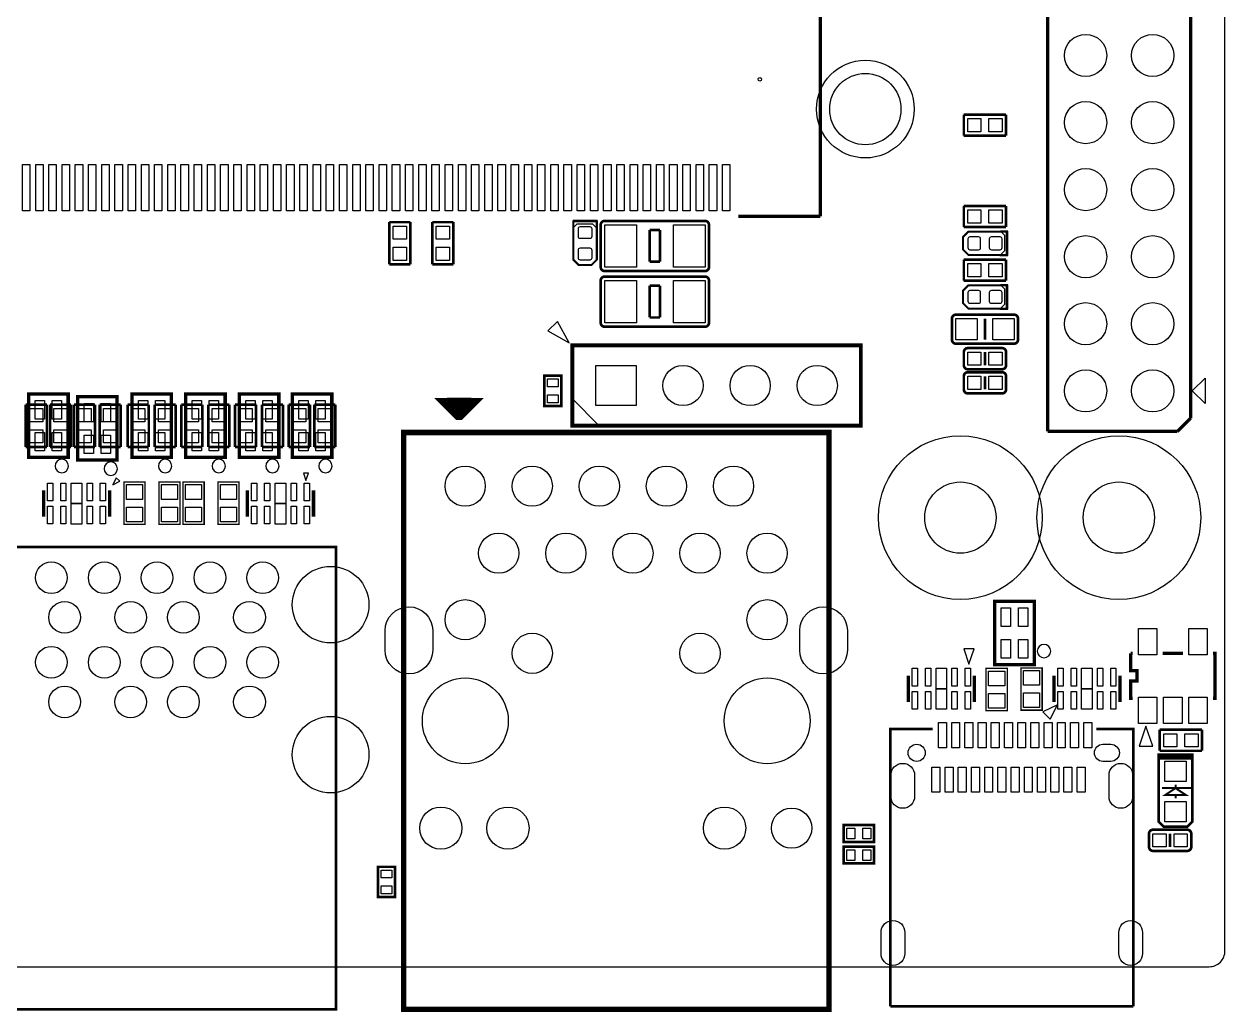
# Model space of a CAD drawing. Extents: x 0 to 100, y -83 to 0.
# Drawn here: x 54.55 to 100.02, y -80.72 to -43.31 of the extents above; entities that cross this region are included whole.
import ezdxf

# ---------------------------------------------------------------- set-up
doc = ezdxf.new("R2010")
doc.units = 0
doc.header["$MEASUREMENT"] = 0
doc.layers.get('0').update_dxf_attribs({"linetype": 'CONTINUOUS'})
for name, color, linetype in [('BG_OUTLINE', 5, 'CONTINUOUS'), ('BG_SILKSCREEN_TOP', 253, 'CONTINUOUS'), ('PG_SILK-TOP', 253, 'CONTINUOUS'), ('PG_SILKSCREEN_TOP', 253, 'CONTINUOUS'), ('PIN_TOP', 92, 'CONTINUOUS')]:
    doc.layers.add(name, color=color, linetype=linetype)

msp = doc.modelspace()

# ---------------------------------------------------------------- linework, layer by layer
at = {"linetype": 'Continuous'}
for centre in [(86.40318, -46.5328), (90.000074, -61.999876), (96.000062, -61.999876)]:
    msp.add_circle(centre, 1.35, dxfattribs=at)
at = {"layer": 'BG_OUTLINE'}
msp.add_lwpolyline([(99.418648, -0.005842), (0.61849, -0.005842, 0.414214), (0.018542, -0.60579), (0.018542, -78.405736, 0.414214), (0.61849, -79.005684), (99.418648, -79.005684, 0.414214), (100.018596, -78.405736), (100.018596, -0.60579, 0.414214)], format="xyb", close=True, dxfattribs=at)
at = {"layer": 'BG_SILKSCREEN_TOP', "const_width": 0.381}
for points in [[(70.987158, -58.06821), (70.568058, -57.64911)], [(70.568058, -57.64911), (71.482458, -57.64911)], [(71.025258, -57.78881), (71.063358, -57.82691)], [(71.482458, -57.64911), (71.063358, -58.06821)], [(71.063358, -57.82691), (71.063358, -58.06821)], [(71.063358, -58.06821), (70.987158, -58.06821)]]:
    msp.add_lwpolyline(points, dxfattribs=at)
at = {"layer": 'PG_SILK-TOP'}
for points, const_width in [([(93.3069, -58.735722), (93.3069, -7.405878)], 0.130048), ([(98.7171, -7.405878), (98.7171, -58.23585)], 0.130048), ([(84.699856, -50.592736), (84.699856, -41.839642)], 0.130048), ([(90.1319, -47.54245), (90.1319, -46.74235)], 0.100076), ([(90.1319, -46.74235), (91.7321, -46.74235)], 0.100076), ([(91.7321, -46.74235), (91.7321, -47.54245)], 0.100076), ([(91.7321, -47.54245), (90.1319, -47.54245)], 0.100076), ([(90.1319, -50.99685), (90.1319, -50.19675)], 0.100076), ([(90.1319, -50.19675), (91.7321, -50.19675)], 0.100076), ([(91.7321, -50.19675), (91.7321, -50.99685)], 0.100076), ([(68.38315, -50.8127), (69.18325, -50.8127)], 0.100076), ([(68.38315, -52.4129), (68.38315, -50.8127)], 0.100076), ([(68.38315, -50.8127), (69.18325, -50.8127)], 0.100076), ([(68.38315, -52.4129), (68.38315, -50.8127)], 0.100076), ([(69.18325, -50.8127), (69.18325, -52.4129)], 0.100076), ([(69.18325, -50.8127), (69.18325, -52.4129)], 0.100076), ([(70.00875, -50.8127), (70.80885, -50.8127)], 0.100076), ([(70.00875, -52.4129), (70.00875, -50.8127)], 0.100076), ([(70.00875, -50.8127), (70.80885, -50.8127)], 0.100076), ([(70.00875, -52.4129), (70.00875, -50.8127)], 0.100076), ([(70.80885, -50.8127), (70.80885, -52.4129)], 0.100076), ([(70.80885, -50.8127), (70.80885, -52.4129)], 0.100076), ([(76.2381, -50.7873), (76.2381, -52.2351), (76.0349, -52.4383), (75.5523, -52.4383), (75.3491, -52.2351), (75.3491, -50.7873), (76.2381, -50.7873)], 0.0762), ([(80.485234, -50.9143), (80.485234, -52.5145)], 0.100076), ([(81.594706, -50.592736), (84.699856, -50.592736)], 0.130048), ([(78.235302, -51.114452), (78.635098, -51.114452)], 0.100076), ([(78.235302, -52.314348), (78.235302, -51.114452)], 0.100076), ([(78.635098, -51.114452), (78.635098, -52.314348)], 0.100076), ([(91.7575, -52.0573), (90.3097, -52.0573), (90.1065, -51.8541), (90.1065, -51.3715), (90.3097, -51.1683), (91.7575, -51.1683), (91.7575, -52.0573)], 0.0762), ([(91.7321, -50.99685), (90.1319, -50.99685)], 0.100076), ([(78.635098, -52.314348), (78.235302, -52.314348)], 0.100076), ([(90.1319, -53.02885), (90.1319, -52.22875)], 0.100076), ([(90.1319, -52.22875), (91.7321, -52.22875)], 0.100076), ([(91.7321, -52.22875), (91.7321, -53.02885)], 0.100076), ([(69.18325, -52.4129), (68.38315, -52.4129)], 0.100076), ([(69.18325, -52.4129), (68.38315, -52.4129)], 0.100076), ([(70.80885, -52.4129), (70.00875, -52.4129)], 0.100076), ([(70.80885, -52.4129), (70.00875, -52.4129)], 0.100076), ([(78.235302, -53.222652), (78.635098, -53.222652)], 0.100076), ([(78.235302, -54.422548), (78.235302, -53.222652)], 0.100076), ([(78.635098, -53.222652), (78.635098, -54.422548)], 0.100076), ([(80.485234, -53.0225), (80.485234, -54.6227)], 0.100076), ([(91.7575, -54.0893), (90.3097, -54.0893), (90.1065, -53.8861), (90.1065, -53.4035), (90.3097, -53.2003), (91.7575, -53.2003), (91.7575, -54.0893)], 0.0762), ([(91.7321, -53.02885), (90.1319, -53.02885)], 0.100076), ([(78.635098, -54.422548), (78.235302, -54.422548)], 0.100076), ([(89.682066, -54.46395), (89.682066, -55.26405)], 0.100076), ([(90.932, -55.26405), (90.932, -54.46395)], 0.100076), ([(75.311, -55.4736), (86.233, -55.4736), (86.233, -58.5216), (75.311, -58.5216), (75.311, -55.4736)], 0.150114), ([(90.932, -56.231536), (90.932, -55.731664)], 0.100076), ([(91.7321, -55.731664), (91.7321, -56.231536)], 0.100076), ([(74.25436, -56.624728), (74.25436, -57.771792), (74.891392, -57.771792), (74.891392, -56.624728), (74.25436, -56.624728)], 0.100076), ([(90.932, -57.145936), (90.932, -56.646064)], 0.100076), ([(91.7321, -56.646064), (91.7321, -57.145936)], 0.100076), ([(56.223662, -59.721496), (54.723538, -59.721496), (54.723538, -57.321704), (56.223662, -57.321704), (56.223662, -59.721496)], 0.127), ([(60.135262, -59.721496), (58.635138, -59.721496), (58.635138, -57.321704), (60.135262, -57.321704), (60.135262, -59.721496)], 0.127), ([(62.167262, -59.721496), (60.667138, -59.721496), (60.667138, -57.321704), (62.167262, -57.321704), (62.167262, -59.721496)], 0.127), ([(64.199262, -59.721496), (62.699138, -59.721496), (62.699138, -57.321704), (64.199262, -57.321704), (64.199262, -59.721496)], 0.127), ([(66.205862, -59.721496), (64.705738, -59.721496), (64.705738, -57.321704), (66.205862, -57.321704), (66.205862, -59.721496)], 0.127), ([(54.61635, -57.7215), (55.41645, -57.7215)], 0.100076), ([(54.61635, -59.3217), (54.61635, -57.7215)], 0.100076), ([(55.41645, -57.7215), (55.41645, -59.3217)], 0.100076), ([(55.53075, -57.7215), (56.33085, -57.7215)], 0.100076), ([(55.53075, -59.3217), (55.53075, -57.7215)], 0.100076), ([(56.33085, -57.7215), (56.33085, -59.3217)], 0.100076), ([(56.44515, -57.7215), (57.24525, -57.7215)], 0.100076), ([(56.44515, -59.3217), (56.44515, -57.7215)], 0.100076), ([(58.077862, -59.823096), (56.577738, -59.823096), (56.577738, -57.423304), (58.077862, -57.423304), (58.077862, -59.823096)], 0.127), ([(57.24525, -57.7215), (57.24525, -59.3217)], 0.100076), ([(57.41035, -57.7215), (58.21045, -57.7215)], 0.100076), ([(57.41035, -59.3217), (57.41035, -57.7215)], 0.100076), ([(58.21045, -57.7215), (58.21045, -59.3217)], 0.100076), ([(58.47715, -57.7215), (59.27725, -57.7215)], 0.100076), ([(58.47715, -59.3217), (58.47715, -57.7215)], 0.100076), ([(59.27725, -57.7215), (59.27725, -59.3217)], 0.100076), ([(59.49315, -57.7215), (60.29325, -57.7215)], 0.100076), ([(59.49315, -59.3217), (59.49315, -57.7215)], 0.100076), ([(60.29325, -57.7215), (60.29325, -59.3217)], 0.100076), ([(60.50915, -57.7215), (61.30925, -57.7215)], 0.100076), ([(60.50915, -59.3217), (60.50915, -57.7215)], 0.100076), ([(61.30925, -57.7215), (61.30925, -59.3217)], 0.100076), ([(61.52515, -57.7215), (62.32525, -57.7215)], 0.100076), ([(61.52515, -59.3217), (61.52515, -57.7215)], 0.100076), ([(62.32525, -57.7215), (62.32525, -59.3217)], 0.100076), ([(62.54115, -57.7215), (63.34125, -57.7215)], 0.100076), ([(62.54115, -59.3217), (62.54115, -57.7215)], 0.100076), ([(63.34125, -57.7215), (63.34125, -59.3217)], 0.100076), ([(63.55715, -57.7215), (64.35725, -57.7215)], 0.100076), ([(63.55715, -59.3217), (63.55715, -57.7215)], 0.100076), ([(64.35725, -57.7215), (64.35725, -59.3217)], 0.100076), ([(64.57315, -57.7215), (65.37325, -57.7215)], 0.100076), ([(64.57315, -59.3217), (64.57315, -57.7215)], 0.100076), ([(65.37325, -57.7215), (65.37325, -59.3217)], 0.100076), ([(65.53835, -57.7215), (66.33845, -57.7215)], 0.100076), ([(65.53835, -59.3217), (65.53835, -57.7215)], 0.100076), ([(66.33845, -57.7215), (66.33845, -59.3217)], 0.100076), ([(98.7171, -58.23585), (98.216974, -58.735722)], 0.130048), ([(85.023198, -80.617568), (68.923154, -80.617568), (68.923154, -58.777632), (85.023198, -58.777632), (85.023198, -80.617568)], 0.2032), ([(98.216974, -58.735722), (93.3069, -58.735722)], 0.130048), ([(55.41645, -59.3217), (54.61635, -59.3217)], 0.100076), ([(56.33085, -59.3217), (55.53075, -59.3217)], 0.100076), ([(57.24525, -59.3217), (56.44515, -59.3217)], 0.100076), ([(58.21045, -59.3217), (57.41035, -59.3217)], 0.100076), ([(59.27725, -59.3217), (58.47715, -59.3217)], 0.100076), ([(60.29325, -59.3217), (59.49315, -59.3217)], 0.100076), ([(61.30925, -59.3217), (60.50915, -59.3217)], 0.100076), ([(62.32525, -59.3217), (61.52515, -59.3217)], 0.100076), ([(63.34125, -59.3217), (62.54115, -59.3217)], 0.100076), ([(64.35725, -59.3217), (63.55715, -59.3217)], 0.100076), ([(65.37325, -59.3217), (64.57315, -59.3217)], 0.100076), ([(66.33845, -59.3217), (65.53835, -59.3217)], 0.100076), ([(55.290466, -61.968126), (55.290466, -60.968128)], 0.127), ([(57.790334, -61.968126), (57.790334, -60.968128)], 0.127), ([(59.137296, -62.255654), (58.337196, -62.255654), (58.337196, -60.655454), (59.137296, -60.655454), (59.137296, -62.255654)], 0.0508), ([(60.458096, -62.255654), (59.657996, -62.255654), (59.657996, -60.655454), (60.458096, -60.655454), (60.458096, -62.255654)], 0.0508), ([(61.372496, -62.255654), (60.572396, -62.255654), (60.572396, -60.655454), (61.372496, -60.655454), (61.372496, -62.255654)], 0.0508), ([(62.693296, -62.255654), (61.893196, -62.255654), (61.893196, -60.655454), (62.693296, -60.655454), (62.693296, -62.255654)], 0.0508), ([(63.012066, -61.968126), (63.012066, -60.968128)], 0.127), ([(65.511934, -61.968126), (65.511934, -60.968128)], 0.127), ([(66.358516, -63.116206), (52.818284, -63.116206), (52.818284, -80.616298), (66.358516, -80.616298), (66.358516, -63.116206)], 0.100076), ([(92.799662, -67.56654), (91.299538, -67.56654), (91.299538, -65.166748), (92.799662, -65.166748), (92.799662, -67.56654)], 0.127), ([(96.52, -68.842128), (96.444054, -68.842128), (96.444054, -68.192142), (96.692974, -68.192142), (96.692974, -67.792346), (96.444054, -67.792346), (96.444054, -67.14236)], 0.127), ([(96.444054, -67.14236), (96.52, -67.14236)], 0.127), ([(97.663, -67.14236), (98.425, -67.14236)], 0.127), ([(99.568, -67.14236), (99.643946, -67.14236), (99.643946, -68.842128), (99.568, -68.842128)], 0.127), ([(90.976704, -67.71259), (91.776804, -67.71259), (91.776804, -69.31279), (90.976704, -69.31279), (90.976704, -67.71259)], 0.0508), ([(92.297504, -67.690746), (93.097604, -67.690746), (93.097604, -69.290946), (92.297504, -69.290946), (92.297504, -67.690746)], 0.0508), ([(88.031066, -68.978526), (88.031066, -67.978528)], 0.127), ([(90.530934, -68.978526), (90.530934, -67.978528)], 0.127), ([(93.542866, -67.978274), (93.542866, -68.978272)], 0.127), ([(96.042734, -67.978274), (96.042734, -68.978272)], 0.127), ([(87.34806, -80.505808), (87.34806, -70.005956), (88.948006, -70.005956)], 0.100076), ([(95.147892, -70.005956), (96.54794, -70.005956), (96.54794, -80.505808)], 0.100076), ([(97.5487, -70.830694), (97.5487, -70.030594)], 0.100076), ([(97.5487, -70.030594), (99.1489, -70.030594)], 0.100076), ([(99.1489, -70.030594), (99.1489, -70.830694)], 0.100076), ([(97.5106, -73.45045), (97.5106, -70.97395), (98.7806, -70.97395), (98.7806, -73.51395), (98.5901, -73.70445), (97.7011, -73.70445), (97.5106, -73.51395), (97.5106, -73.38695)], 0.1016), ([(99.1489, -70.830694), (97.5487, -70.830694)], 0.100076), ([(97.5614, -71.05015), (98.7298, -71.07555), (98.7171, -71.10095), (97.536, -71.10095), (98.7552, -71.10095)], 0.127), ([(98.7806, -72.24395), (97.7646, -72.24395)], 0.0762), ([(86.732872, -73.64476), (85.585808, -73.64476), (85.585808, -74.281792), (86.732872, -74.281792), (86.732872, -73.64476)], 0.100076), ([(97.1423, -74.468736), (97.1423, -73.968864)], 0.100076), ([(97.9424, -73.968864), (97.9424, -74.468736)], 0.100076), ([(86.732872, -74.45756), (85.585808, -74.45756), (85.585808, -75.094592), (86.732872, -75.094592), (86.732872, -74.45756)], 0.100076), ([(68.59524, -76.369672), (68.59524, -75.222608), (67.958208, -75.222608), (67.958208, -76.369672), (68.59524, -76.369672)], 0.100076), ([(87.34806, -80.505808), (96.54794, -80.505808)], 0.100076)]:
    msp.add_lwpolyline(points, dxfattribs=dict(at, const_width=const_width))
for points in [[(76.2508, -51.054), (76.2508, -50.7492), (75.3364, -50.7492), (75.3364, -51.0286), (75.4888, -50.8762), (76.073, -50.8762)], [(91.4908, -52.07), (91.7956, -52.07), (91.7956, -51.1556), (91.5162, -51.1556), (91.6686, -51.308), (91.6686, -51.8922)], [(91.4908, -54.102), (91.7956, -54.102), (91.7956, -53.1876), (91.5162, -53.1876), (91.6686, -53.34), (91.6686, -53.9242)], [(75.311, -57.5056), (75.311, -58.5216), (76.327, -58.5216)]]:
    msp.add_lwpolyline(points, close=True, dxfattribs=at)
at = {"layer": 'PG_SILK-TOP', "const_width": 0.100076}
for points in [[(76.385166, -52.5145), (76.385166, -50.9143, -0.414173), (76.53528, -50.76444)], [(76.53528, -50.76444), (80.33512, -50.76444, -0.414283), (80.485234, -50.9143)], [(80.33512, -52.66436), (76.53528, -52.66436, -0.414059), (76.385166, -52.5145)], [(80.485234, -52.5145, -0.414168), (80.33512, -52.66436)], [(76.385166, -54.6227), (76.385166, -53.0225, -0.414171), (76.53528, -52.87264)], [(76.53528, -52.87264), (80.33512, -52.87264, -0.414171), (80.485234, -53.0225)], [(92.032074, -54.31409), (89.831926, -54.31409, 0.413737), (89.682066, -54.46395)], [(92.181934, -55.26405), (92.181934, -54.46395, 0.413753), (92.032074, -54.31409)], [(80.33512, -54.77256), (76.53528, -54.77256, -0.414171), (76.385166, -54.6227)], [(80.485234, -54.6227, -0.414171), (80.33512, -54.77256)], [(89.682066, -55.26405, 0.413987), (89.831926, -55.41391)], [(89.831926, -55.41391), (92.032074, -55.41391, 0.414003), (92.181934, -55.26405)], [(90.1319, -56.231536), (90.1319, -55.731664, -0.414463), (90.282014, -55.58155)], [(90.282014, -55.58155), (91.581986, -55.58155, -0.414463), (91.7321, -55.731664)], [(91.581986, -56.38165), (90.282014, -56.38165, -0.414463), (90.1319, -56.231536)], [(91.7321, -56.231536, -0.414463), (91.581986, -56.38165)], [(90.1319, -57.145936), (90.1319, -56.646064, -0.414463), (90.282014, -56.49595)], [(90.282014, -56.49595), (91.581986, -56.49595, -0.414463), (91.7321, -56.646064)], [(91.581986, -57.29605), (90.282014, -57.29605, -0.414463), (90.1319, -57.145936)], [(91.7321, -57.145936, -0.414463), (91.581986, -57.29605)], [(97.1423, -73.968864, -0.414388), (97.292414, -73.81875)], [(97.292414, -73.81875), (98.592386, -73.81875, -0.414471), (98.7425, -73.968864)], [(98.7425, -73.968864), (98.7425, -74.468736, -0.414539), (98.592386, -74.61885)], [(98.592386, -74.61885), (97.292414, -74.61885, -0.414456), (97.1423, -74.468736)]]:
    msp.add_lwpolyline(points, format="xyb", dxfattribs=at)
at = {"layer": 'PG_SILKSCREEN_TOP'}
for points in [[(75.193398, -55.381398), (74.74458, -54.57317), (74.38517, -54.93258)], [(99.2632, -57.681876), (98.782124, -57.2008), (99.2632, -56.719724)], [(65.2272, -60.5917), (65.320418, -60.3123), (65.133982, -60.3123)], [(57.914794, -60.754006), (58.178192, -60.622434), (58.046366, -60.490608)], [(90.3224, -67.5513), (90.517218, -66.9671), (90.127582, -66.9671)], [(93.678502, -69.084698), (93.127576, -69.360034), (93.403166, -69.635624)], [(97.028, -69.897244), (96.774, -70.659244), (97.282, -70.659244)]]:
    msp.add_lwpolyline(points, close=True, dxfattribs=at)
for points, const_width in [([(70.541896, -57.658), (71.507096, -57.658), (71.049896, -58.1152), (70.999096, -58.1152), (70.541896, -57.658), (70.846696, -57.658), (70.999096, -57.8104)], 0.381), ([(97.6376, -72.24395), (98.6536, -72.24395)], 0.0762), ([(97.7646, -72.49795), (98.5266, -72.49795), (98.1456, -72.24395), (97.7646, -72.49795), (98.1456, -72.49795), (98.1456, -72.62495)], 0.0762), ([(98.1456, -72.11695), (98.1456, -72.24395)], 0.0762), ([(98.1456, -72.62495), (98.1456, -72.49795)], 0.0762)]:
    msp.add_lwpolyline(points, dxfattribs=dict(at, const_width=const_width))
for points in [[(56.2356, -60.0456, 1), (55.7276, -60.0456, 1)], [(58.0898, -60.1472, 1), (57.5818, -60.1472, 1)], [(60.1472, -60.0456, 1), (59.6392, -60.0456, 1)], [(62.1792, -60.0456, 1), (61.6712, -60.0456, 1)], [(64.2112, -60.0456, 1), (63.7032, -60.0456, 1)], [(66.2178, -60.0456, 1), (65.7098, -60.0456, 1)], [(93.4212, -67.056, 1), (92.913172, -67.056068, 1)]]:
    msp.add_lwpolyline(points, format="xyb", close=True, dxfattribs=at)
at = {"layer": 'PIN_TOP'}
for points in [[(90.282014, -47.392336), (90.282014, -46.892464), (90.781886, -46.892464), (90.781886, -47.392336)], [(91.082114, -47.392336), (91.082114, -46.892464), (91.581986, -46.892464), (91.581986, -47.392336)], [(54.774846, -48.627538), (54.774846, -50.377598), (54.494938, -50.377598), (54.494938, -48.627538)], [(55.274718, -48.627538), (55.274718, -50.377598), (54.99481, -50.377598), (54.99481, -48.627538)], [(55.774844, -48.627538), (55.774844, -50.377598), (55.494936, -50.377598), (55.494936, -48.627538)], [(56.274716, -48.627538), (56.274716, -50.377598), (55.994808, -50.377598), (55.994808, -48.627538)], [(56.774842, -48.627538), (56.774842, -50.377598), (56.494934, -50.377598), (56.494934, -48.627538)], [(57.274714, -48.627538), (57.274714, -50.377598), (56.994806, -50.377598), (56.994806, -48.627538)], [(57.77484, -48.627538), (57.77484, -50.377598), (57.494932, -50.377598), (57.494932, -48.627538)], [(58.274712, -48.627538), (58.274712, -50.377598), (57.994804, -50.377598), (57.994804, -48.627538)], [(58.774838, -48.627538), (58.774838, -50.377598), (58.49493, -50.377598), (58.49493, -48.627538)], [(59.27471, -48.627538), (59.27471, -50.377598), (58.994802, -50.377598), (58.994802, -48.627538)], [(59.774836, -48.627538), (59.774836, -50.377598), (59.494928, -50.377598), (59.494928, -48.627538)], [(60.274708, -48.627538), (60.274708, -50.377598), (59.9948, -50.377598), (59.9948, -48.627538)], [(60.774834, -48.627538), (60.774834, -50.377598), (60.494926, -50.377598), (60.494926, -48.627538)], [(61.274706, -48.627538), (61.274706, -50.377598), (60.994798, -50.377598), (60.994798, -48.627538)], [(61.774832, -48.627538), (61.774832, -50.377598), (61.494924, -50.377598), (61.494924, -48.627538)], [(62.274704, -48.627538), (62.274704, -50.377598), (61.994796, -50.377598), (61.994796, -48.627538)], [(62.77483, -48.627538), (62.77483, -50.377598), (62.494922, -50.377598), (62.494922, -48.627538)], [(63.274702, -48.627538), (63.274702, -50.377598), (62.994794, -50.377598), (62.994794, -48.627538)], [(63.774828, -48.627538), (63.774828, -50.377598), (63.49492, -50.377598), (63.49492, -48.627538)], [(64.2747, -48.627538), (64.2747, -50.377598), (63.994792, -50.377598), (63.994792, -48.627538)], [(64.774826, -48.627538), (64.774826, -50.377598), (64.494918, -50.377598), (64.494918, -48.627538)], [(65.274698, -48.627538), (65.274698, -50.377598), (64.99479, -50.377598), (64.99479, -48.627538)], [(65.774824, -48.627538), (65.774824, -50.377598), (65.494916, -50.377598), (65.494916, -48.627538)], [(66.274696, -48.627538), (66.274696, -50.377598), (65.994788, -50.377598), (65.994788, -48.627538)], [(66.774822, -48.627538), (66.774822, -50.377598), (66.494914, -50.377598), (66.494914, -48.627538)], [(67.274694, -48.627538), (67.274694, -50.377598), (66.994786, -50.377598), (66.994786, -48.627538)], [(67.77482, -48.627538), (67.77482, -50.377598), (67.494912, -50.377598), (67.494912, -48.627538)], [(68.274692, -48.627538), (68.274692, -50.377598), (67.994784, -50.377598), (67.994784, -48.627538)], [(68.774818, -48.627538), (68.774818, -50.377598), (68.49491, -50.377598), (68.49491, -48.627538)], [(69.27469, -48.627538), (69.27469, -50.377598), (68.994782, -50.377598), (68.994782, -48.627538)], [(69.774816, -48.627538), (69.774816, -50.377598), (69.494908, -50.377598), (69.494908, -48.627538)], [(70.274688, -48.627538), (70.274688, -50.377598), (69.99478, -50.377598), (69.99478, -48.627538)], [(70.774814, -48.627538), (70.774814, -50.377598), (70.494906, -50.377598), (70.494906, -48.627538)], [(71.274686, -48.627538), (71.274686, -50.377598), (70.994778, -50.377598), (70.994778, -48.627538)], [(71.774812, -48.627538), (71.774812, -50.377598), (71.494904, -50.377598), (71.494904, -48.627538)], [(72.274684, -48.627538), (72.274684, -50.377598), (71.994776, -50.377598), (71.994776, -48.627538)], [(72.77481, -48.627538), (72.77481, -50.377598), (72.494902, -50.377598), (72.494902, -48.627538)], [(73.274682, -48.627538), (73.274682, -50.377598), (72.994774, -50.377598), (72.994774, -48.627538)], [(73.774808, -48.627538), (73.774808, -50.377598), (73.4949, -50.377598), (73.4949, -48.627538)], [(74.27468, -48.627538), (74.27468, -50.377598), (73.994772, -50.377598), (73.994772, -48.627538)], [(74.774806, -48.627538), (74.774806, -50.377598), (74.494898, -50.377598), (74.494898, -48.627538)], [(75.274678, -48.627538), (75.274678, -50.377598), (74.99477, -50.377598), (74.99477, -48.627538)], [(75.774804, -48.627538), (75.774804, -50.377598), (75.494896, -50.377598), (75.494896, -48.627538)], [(76.274676, -48.627538), (76.274676, -50.377598), (75.994768, -50.377598), (75.994768, -48.627538)], [(76.774802, -48.627538), (76.774802, -50.377598), (76.494894, -50.377598), (76.494894, -48.627538)], [(77.274674, -48.627538), (77.274674, -50.377598), (76.994766, -50.377598), (76.994766, -48.627538)], [(77.7748, -48.627538), (77.7748, -50.377598), (77.494892, -50.377598), (77.494892, -48.627538)], [(78.274672, -48.627538), (78.274672, -50.377598), (77.994764, -50.377598), (77.994764, -48.627538)], [(78.774798, -48.627538), (78.774798, -50.377598), (78.49489, -50.377598), (78.49489, -48.627538)], [(79.27467, -48.627538), (79.27467, -50.377598), (78.994762, -50.377598), (78.994762, -48.627538)], [(79.774796, -48.627538), (79.774796, -50.377598), (79.494888, -50.377598), (79.494888, -48.627538)], [(80.274668, -48.627538), (80.274668, -50.377598), (79.99476, -50.377598), (79.99476, -48.627538)], [(80.774794, -48.627538), (80.774794, -50.377598), (80.494886, -50.377598), (80.494886, -48.627538)], [(81.274666, -48.627538), (81.274666, -50.377598), (80.994758, -50.377598), (80.994758, -48.627538)], [(90.282014, -50.846736), (90.282014, -50.346864), (90.781886, -50.346864), (90.781886, -50.846736)], [(91.082114, -50.846736), (91.082114, -50.346864), (91.581986, -50.346864), (91.581986, -50.846736)], [(77.735176, -50.914427), (77.735176, -52.514373), (76.53528, -52.514373), (76.53528, -50.914427)], [(80.33512, -50.914427), (80.33512, -52.514373), (79.135224, -52.514373), (79.135224, -50.914427)], [(69.033136, -51.462686), (68.533264, -51.462686), (68.533264, -50.962814), (69.033136, -50.962814)], [(70.658736, -51.462686), (70.158864, -51.462686), (70.158864, -50.962814), (70.658736, -50.962814)], [(69.033136, -52.262786), (68.533264, -52.262786), (68.533264, -51.762914), (69.033136, -51.762914)], [(70.658736, -52.262786), (70.158864, -52.262786), (70.158864, -51.762914), (70.658736, -51.762914)], [(90.282014, -52.878736), (90.282014, -52.378864), (90.781886, -52.378864), (90.781886, -52.878736)], [(91.082114, -52.878736), (91.082114, -52.378864), (91.581986, -52.378864), (91.581986, -52.878736)], [(77.735176, -53.022627), (77.735176, -54.622573), (76.53528, -54.622573), (76.53528, -53.022627)], [(80.33512, -53.022627), (80.33512, -54.622573), (79.135224, -54.622573), (79.135224, -53.022627)], [(90.632026, -54.46395), (90.632026, -55.26405), (89.831926, -55.26405), (89.831926, -54.46395)], [(92.032074, -54.46395), (92.032074, -55.26405), (91.231974, -55.26405), (91.231974, -54.46395)], [(90.781886, -55.731664), (90.781886, -56.231536), (90.282014, -56.231536), (90.282014, -55.731664)], [(91.581986, -55.731664), (91.581986, -56.231536), (91.082114, -56.231536), (91.082114, -55.731664)], [(76.2, -57.7596), (76.2, -56.2356), (77.724, -56.2356), (77.724, -57.7596)], [(74.374375, -56.750839), (74.774425, -56.750839), (74.774425, -57.050813), (74.374375, -57.050813)], [(90.781886, -56.646064), (90.781886, -57.145936), (90.282014, -57.145936), (90.282014, -56.646064)], [(91.581986, -56.646064), (91.581986, -57.145936), (91.082114, -57.145936), (91.082114, -56.646064)], [(55.323486, -57.57164), (55.323486, -58.271664), (54.973474, -58.271664), (54.973474, -57.57164)], [(55.973726, -57.57164), (55.973726, -58.271664), (55.623714, -58.271664), (55.623714, -57.57164)], [(57.177686, -57.67324), (57.177686, -58.373264), (56.827674, -58.373264), (56.827674, -57.67324)], [(57.827926, -57.67324), (57.827926, -58.373264), (57.477914, -58.373264), (57.477914, -57.67324)], [(59.235086, -57.57164), (59.235086, -58.271664), (58.885074, -58.271664), (58.885074, -57.57164)], [(59.885326, -57.57164), (59.885326, -58.271664), (59.535314, -58.271664), (59.535314, -57.57164)], [(61.267086, -57.57164), (61.267086, -58.271664), (60.917074, -58.271664), (60.917074, -57.57164)], [(61.917326, -57.57164), (61.917326, -58.271664), (61.567314, -58.271664), (61.567314, -57.57164)], [(63.299086, -57.57164), (63.299086, -58.271664), (62.949074, -58.271664), (62.949074, -57.57164)], [(63.949326, -57.57164), (63.949326, -58.271664), (63.599314, -58.271664), (63.599314, -57.57164)], [(65.305686, -57.57164), (65.305686, -58.271664), (64.955674, -58.271664), (64.955674, -57.57164)], [(65.955926, -57.57164), (65.955926, -58.271664), (65.605914, -58.271664), (65.605914, -57.57164)], [(74.374375, -57.350787), (74.774425, -57.350787), (74.774425, -57.650761), (74.374375, -57.650761)], [(54.766464, -57.871614), (55.266336, -57.871614), (55.266336, -58.371486), (54.766464, -58.371486)], [(55.680864, -57.871614), (56.180736, -57.871614), (56.180736, -58.371486), (55.680864, -58.371486)], [(56.595264, -57.871614), (57.095136, -57.871614), (57.095136, -58.371486), (56.595264, -58.371486)], [(57.560464, -57.871614), (58.060336, -57.871614), (58.060336, -58.371486), (57.560464, -58.371486)], [(58.627264, -57.871614), (59.127136, -57.871614), (59.127136, -58.371486), (58.627264, -58.371486)], [(59.643264, -57.871614), (60.143136, -57.871614), (60.143136, -58.371486), (59.643264, -58.371486)], [(60.659264, -57.871614), (61.159136, -57.871614), (61.159136, -58.371486), (60.659264, -58.371486)], [(61.675264, -57.871614), (62.175136, -57.871614), (62.175136, -58.371486), (61.675264, -58.371486)], [(62.691264, -57.871614), (63.191136, -57.871614), (63.191136, -58.371486), (62.691264, -58.371486)], [(63.707264, -57.871614), (64.207136, -57.871614), (64.207136, -58.371486), (63.707264, -58.371486)], [(64.723264, -57.871614), (65.223136, -57.871614), (65.223136, -58.371486), (64.723264, -58.371486)], [(65.688464, -57.871614), (66.188336, -57.871614), (66.188336, -58.371486), (65.688464, -58.371486)], [(54.766464, -58.671714), (55.266336, -58.671714), (55.266336, -59.171586), (54.766464, -59.171586)], [(55.323486, -58.771536), (55.323486, -59.47156), (54.973474, -59.47156), (54.973474, -58.771536)], [(55.973726, -58.771536), (55.973726, -59.47156), (55.623714, -59.47156), (55.623714, -58.771536)], [(55.680864, -58.671714), (56.180736, -58.671714), (56.180736, -59.171586), (55.680864, -59.171586)], [(56.595264, -58.671714), (57.095136, -58.671714), (57.095136, -59.171586), (56.595264, -59.171586)], [(57.177686, -58.873136), (57.177686, -59.57316), (56.827674, -59.57316), (56.827674, -58.873136)], [(57.827926, -58.873136), (57.827926, -59.57316), (57.477914, -59.57316), (57.477914, -58.873136)], [(57.560464, -58.671714), (58.060336, -58.671714), (58.060336, -59.171586), (57.560464, -59.171586)], [(58.627264, -58.671714), (59.127136, -58.671714), (59.127136, -59.171586), (58.627264, -59.171586)], [(59.235086, -58.771536), (59.235086, -59.47156), (58.885074, -59.47156), (58.885074, -58.771536)], [(59.885326, -58.771536), (59.885326, -59.47156), (59.535314, -59.47156), (59.535314, -58.771536)], [(59.643264, -58.671714), (60.143136, -58.671714), (60.143136, -59.171586), (59.643264, -59.171586)], [(60.659264, -58.671714), (61.159136, -58.671714), (61.159136, -59.171586), (60.659264, -59.171586)], [(61.267086, -58.771536), (61.267086, -59.47156), (60.917074, -59.47156), (60.917074, -58.771536)], [(61.917326, -58.771536), (61.917326, -59.47156), (61.567314, -59.47156), (61.567314, -58.771536)], [(61.675264, -58.671714), (62.175136, -58.671714), (62.175136, -59.171586), (61.675264, -59.171586)], [(62.691264, -58.671714), (63.191136, -58.671714), (63.191136, -59.171586), (62.691264, -59.171586)], [(63.299086, -58.771536), (63.299086, -59.47156), (62.949074, -59.47156), (62.949074, -58.771536)], [(63.949326, -58.771536), (63.949326, -59.47156), (63.599314, -59.47156), (63.599314, -58.771536)], [(63.707264, -58.671714), (64.207136, -58.671714), (64.207136, -59.171586), (63.707264, -59.171586)], [(64.723264, -58.671714), (65.223136, -58.671714), (65.223136, -59.171586), (64.723264, -59.171586)], [(65.305686, -58.771536), (65.305686, -59.47156), (64.955674, -59.47156), (64.955674, -58.771536)], [(65.955926, -58.771536), (65.955926, -59.47156), (65.605914, -59.47156), (65.605914, -58.771536)], [(65.688464, -58.671714), (66.188336, -58.671714), (66.188336, -59.171586), (65.688464, -59.171586)], [(55.640351, -60.695586), (55.640351, -61.365638), (55.440453, -61.365638), (55.440453, -60.695586)], [(56.140477, -60.695586), (56.140477, -61.365638), (55.940579, -61.365638), (55.940579, -60.695586)], [(56.740425, -60.692919), (56.740425, -61.467873), (56.340375, -61.467873), (56.340375, -60.692919)], [(57.140221, -60.695586), (57.140221, -61.365638), (56.940323, -61.365638), (56.940323, -60.695586)], [(57.640347, -60.695586), (57.640347, -61.365638), (57.440449, -61.365638), (57.440449, -60.695586)], [(59.042046, -61.310012), (58.432446, -61.310012), (58.432446, -60.751212), (59.042046, -60.751212)], [(60.362846, -61.310012), (59.753246, -61.310012), (59.753246, -60.751212), (60.362846, -60.751212)], [(61.277246, -61.310012), (60.667646, -61.310012), (60.667646, -60.751212), (61.277246, -60.751212)], [(62.598046, -61.310012), (61.988446, -61.310012), (61.988446, -60.751212), (62.598046, -60.751212)], [(63.361951, -60.695586), (63.361951, -61.365638), (63.162053, -61.365638), (63.162053, -60.695586)], [(63.862077, -60.695586), (63.862077, -61.365638), (63.662179, -61.365638), (63.662179, -60.695586)], [(64.462025, -60.692919), (64.462025, -61.467873), (64.061975, -61.467873), (64.061975, -60.692919)], [(64.861821, -60.695586), (64.861821, -61.365638), (64.661923, -61.365638), (64.661923, -60.695586)], [(65.361947, -60.695586), (65.361947, -61.365638), (65.162049, -61.365638), (65.162049, -60.695586)], [(55.640351, -61.570362), (55.640351, -62.240414), (55.440453, -62.240414), (55.440453, -61.570362)], [(56.140477, -61.570362), (56.140477, -62.240414), (55.940579, -62.240414), (55.940579, -61.570362)], [(56.740425, -61.468127), (56.740425, -62.243081), (56.340375, -62.243081), (56.340375, -61.468127)], [(57.140221, -61.570362), (57.140221, -62.240414), (56.940323, -62.240414), (56.940323, -61.570362)], [(57.640347, -61.570362), (57.640347, -62.240414), (57.440449, -62.240414), (57.440449, -61.570362)], [(59.042046, -62.159896), (58.432446, -62.159896), (58.432446, -61.601096), (59.042046, -61.601096)], [(60.362846, -62.159896), (59.753246, -62.159896), (59.753246, -61.601096), (60.362846, -61.601096)], [(61.277246, -62.159896), (60.667646, -62.159896), (60.667646, -61.601096), (61.277246, -61.601096)], [(62.598046, -62.159896), (61.988446, -62.159896), (61.988446, -61.601096), (62.598046, -61.601096)], [(63.361951, -61.570362), (63.361951, -62.240414), (63.162053, -62.240414), (63.162053, -61.570362)], [(63.862077, -61.570362), (63.862077, -62.240414), (63.662179, -62.240414), (63.662179, -61.570362)], [(64.462025, -61.468127), (64.462025, -62.243081), (64.061975, -62.243081), (64.061975, -61.468127)], [(64.861821, -61.570362), (64.861821, -62.240414), (64.661923, -62.240414), (64.661923, -61.570362)], [(65.361947, -61.570362), (65.361947, -62.240414), (65.162049, -62.240414), (65.162049, -61.570362)], [(91.899486, -65.416684), (91.899486, -66.116708), (91.549474, -66.116708), (91.549474, -65.416684)], [(92.549726, -65.416684), (92.549726, -66.116708), (92.199714, -66.116708), (92.199714, -65.416684)], [(96.744028, -67.192398), (96.744028, -66.1924), (97.444052, -66.1924), (97.444052, -67.192398)], [(98.643948, -67.192398), (98.643948, -66.1924), (99.343972, -66.1924), (99.343972, -67.192398)], [(91.899486, -66.61658), (91.899486, -67.316604), (91.549474, -67.316604), (91.549474, -66.61658)], [(92.549726, -66.61658), (92.549726, -67.316604), (92.199714, -67.316604), (92.199714, -66.61658)], [(88.380951, -67.705986), (88.380951, -68.376038), (88.181053, -68.376038), (88.181053, -67.705986)], [(88.881077, -67.705986), (88.881077, -68.376038), (88.681179, -68.376038), (88.681179, -67.705986)], [(89.481025, -67.703319), (89.481025, -68.478273), (89.080975, -68.478273), (89.080975, -67.703319)], [(89.880821, -67.705986), (89.880821, -68.376038), (89.680923, -68.376038), (89.680923, -67.705986)], [(90.380947, -67.705986), (90.380947, -68.376038), (90.181049, -68.376038), (90.181049, -67.705986)], [(93.692726, -68.376038), (93.692726, -67.705986), (93.892624, -67.705986), (93.892624, -68.376038)], [(94.192852, -68.376038), (94.192852, -67.705986), (94.39275, -67.705986), (94.39275, -68.376038)], [(94.592648, -68.4784), (94.592648, -67.703446), (94.992698, -67.703446), (94.992698, -68.4784)], [(95.192596, -68.376038), (95.192596, -67.705986), (95.392494, -67.705986), (95.392494, -68.376038)], [(95.692722, -68.376038), (95.692722, -67.705986), (95.89262, -67.705986), (95.89262, -68.376038)], [(91.071954, -67.808348), (91.681554, -67.808348), (91.681554, -68.367148), (91.071954, -68.367148)], [(92.392754, -67.786504), (93.002354, -67.786504), (93.002354, -68.345304), (92.392754, -68.345304)], [(88.380951, -68.580762), (88.380951, -69.250814), (88.181053, -69.250814), (88.181053, -68.580762)], [(88.881077, -68.580762), (88.881077, -69.250814), (88.681179, -69.250814), (88.681179, -68.580762)], [(89.481025, -68.478527), (89.481025, -69.253481), (89.080975, -69.253481), (89.080975, -68.478527)], [(89.880821, -68.580762), (89.880821, -69.250814), (89.680923, -69.250814), (89.680923, -68.580762)], [(90.380947, -68.580762), (90.380947, -69.250814), (90.181049, -69.250814), (90.181049, -68.580762)], [(92.392754, -68.636388), (93.002354, -68.636388), (93.002354, -69.195188), (92.392754, -69.195188)], [(93.692726, -69.250814), (93.692726, -68.580762), (93.892624, -68.580762), (93.892624, -69.250814)], [(94.192852, -69.250814), (94.192852, -68.580762), (94.39275, -68.580762), (94.39275, -69.250814)], [(94.592648, -69.253608), (94.592648, -68.478654), (94.992698, -68.478654), (94.992698, -69.253608)], [(95.192596, -69.250814), (95.192596, -68.580762), (95.392494, -68.580762), (95.392494, -69.250814)], [(95.692722, -69.250814), (95.692722, -68.580762), (95.89262, -68.580762), (95.89262, -69.250814)], [(91.071954, -68.658232), (91.681554, -68.658232), (91.681554, -69.217032), (91.071954, -69.217032)], [(96.744028, -69.792342), (96.744028, -68.792344), (97.444052, -68.792344), (97.444052, -69.792342)], [(97.693988, -69.792342), (97.693988, -68.792344), (98.394012, -68.792344), (98.394012, -69.792342)], [(98.643948, -69.792342), (98.643948, -68.792344), (99.343972, -68.792344), (99.343972, -69.792342)], [(89.172796, -70.710806), (89.172796, -69.760846), (89.47277, -69.760846), (89.47277, -70.710806)], [(89.672922, -70.710806), (89.672922, -69.760846), (89.972896, -69.760846), (89.972896, -70.710806)], [(90.172794, -70.710806), (90.172794, -69.760846), (90.472768, -69.760846), (90.472768, -70.710806)], [(90.67292, -70.710806), (90.67292, -69.760846), (90.972894, -69.760846), (90.972894, -70.710806)], [(91.172792, -70.710806), (91.172792, -69.760846), (91.472766, -69.760846), (91.472766, -70.710806)], [(91.672918, -70.710806), (91.672918, -69.760846), (91.972892, -69.760846), (91.972892, -70.710806)], [(92.17279, -70.710806), (92.17279, -69.760846), (92.472764, -69.760846), (92.472764, -70.710806)], [(92.672916, -70.710806), (92.672916, -69.760846), (92.97289, -69.760846), (92.97289, -70.710806)], [(93.172788, -70.710806), (93.172788, -69.760846), (93.472762, -69.760846), (93.472762, -70.710806)], [(93.672914, -70.710806), (93.672914, -69.760846), (93.972888, -69.760846), (93.972888, -70.710806)], [(94.172786, -70.710806), (94.172786, -69.760846), (94.47276, -69.760846), (94.47276, -70.710806)], [(94.672912, -70.710806), (94.672912, -69.760846), (94.972886, -69.760846), (94.972886, -70.710806)], [(97.698814, -70.68058), (97.698814, -70.180708), (98.198686, -70.180708), (98.198686, -70.68058)], [(98.498914, -70.68058), (98.498914, -70.180708), (98.998786, -70.180708), (98.998786, -70.68058)], [(98.552, -71.98995), (97.7392, -71.98995), (97.7392, -71.22795), (98.552, -71.22795)], [(88.92286, -72.400922), (88.92286, -71.450962), (89.222834, -71.450962), (89.222834, -72.400922)], [(89.422986, -72.400922), (89.422986, -71.450962), (89.72296, -71.450962), (89.72296, -72.400922)], [(89.922858, -72.400922), (89.922858, -71.450962), (90.222832, -71.450962), (90.222832, -72.400922)], [(90.422984, -72.400922), (90.422984, -71.450962), (90.722958, -71.450962), (90.722958, -72.400922)], [(90.922856, -72.400922), (90.922856, -71.450962), (91.22283, -71.450962), (91.22283, -72.400922)], [(91.422982, -72.400922), (91.422982, -71.450962), (91.722956, -71.450962), (91.722956, -72.400922)], [(91.922854, -72.400922), (91.922854, -71.450962), (92.222828, -71.450962), (92.222828, -72.400922)], [(92.42298, -72.400922), (92.42298, -71.450962), (92.722954, -71.450962), (92.722954, -72.400922)], [(92.922852, -72.400922), (92.922852, -71.450962), (93.222826, -71.450962), (93.222826, -72.400922)], [(93.422978, -72.400922), (93.422978, -71.450962), (93.722952, -71.450962), (93.722952, -72.400922)], [(93.92285, -72.400922), (93.92285, -71.450962), (94.222824, -71.450962), (94.222824, -72.400922)], [(94.422976, -72.400922), (94.422976, -71.450962), (94.72295, -71.450962), (94.72295, -72.400922)], [(98.552, -73.51395), (97.7392, -73.51395), (97.7392, -72.75195), (98.552, -72.75195)], [(86.006813, -73.764775), (86.006813, -74.164825), (85.706839, -74.164825), (85.706839, -73.764775)], [(86.606761, -73.764775), (86.606761, -74.164825), (86.306787, -74.164825), (86.306787, -73.764775)], [(97.292414, -74.468736), (97.292414, -73.968864), (97.792286, -73.968864), (97.792286, -74.468736)], [(98.092514, -74.468736), (98.092514, -73.968864), (98.592386, -73.968864), (98.592386, -74.468736)], [(86.006813, -74.577575), (86.006813, -74.977625), (85.706839, -74.977625), (85.706839, -74.577575)], [(86.606761, -74.577575), (86.606761, -74.977625), (86.306787, -74.977625), (86.306787, -74.577575)], [(68.475225, -75.643613), (68.075175, -75.643613), (68.075175, -75.343639), (68.475225, -75.343639)], [(68.475225, -76.243561), (68.075175, -76.243561), (68.075175, -75.943587), (68.475225, -75.943587)]]:
    msp.add_lwpolyline(points, close=True, dxfattribs=at)
for points in [[(75.9714, -50.9778, -0.414214), (76.0476, -51.054), (76.0476, -51.3588, -0.414214), (75.9714, -51.435), (75.6158, -51.435, -0.414214), (75.5396, -51.3588), (75.5396, -51.054, -0.414214), (75.6158, -50.9778)], [(90.7542, -51.7906, -0.414214), (90.678, -51.8668), (90.3732, -51.8668, -0.414214), (90.297, -51.7906), (90.297, -51.435, -0.414214), (90.3732, -51.3588), (90.678, -51.3588, -0.414214), (90.7542, -51.435)], [(91.567, -51.7906, -0.414214), (91.4908, -51.8668), (91.186, -51.8668, -0.414214), (91.1098, -51.7906), (91.1098, -51.435, -0.414214), (91.186, -51.3588), (91.4908, -51.3588, -0.414214), (91.567, -51.435)], [(75.9714, -51.7906, -0.414214), (76.0476, -51.8668), (76.0476, -52.1716, -0.414214), (75.9714, -52.2478), (75.6158, -52.2478, -0.414214), (75.5396, -52.1716), (75.5396, -51.8668, -0.414214), (75.6158, -51.7906)], [(90.7542, -53.8226, -0.414214), (90.678, -53.8988), (90.3732, -53.8988, -0.414214), (90.297, -53.8226), (90.297, -53.467, -0.414214), (90.3732, -53.3908), (90.678, -53.3908, -0.414214), (90.7542, -53.467)], [(91.567, -53.8226, -0.414214), (91.4908, -53.8988), (91.186, -53.8988, -0.414214), (91.1098, -53.8226), (91.1098, -53.467, -0.414214), (91.186, -53.3908), (91.4908, -53.3908, -0.414214), (91.567, -53.467)], [(70.024752, -66.279268), (70.024752, -67.015868, -1), (68.221352, -67.015868), (68.221352, -66.279268, -1)], [(85.724746, -66.279268), (85.724746, -67.015868, -1), (83.921346, -67.015868), (83.921346, -66.279268, -1)], [(95.397955, -70.580885), (95.697929, -70.580885, -1), (95.697929, -71.230871), (95.397955, -71.230871, -1)], [(88.267921, -71.755762), (88.267921, -72.555862, -1), (87.367999, -72.555862), (87.367999, -71.755762, -1)], [(96.528001, -71.755762), (96.528001, -72.555862, -1), (95.628079, -72.555862), (95.628079, -71.755762, -1)], [(87.898097, -77.705712), (87.898097, -78.505812, -1), (86.998175, -78.505812), (86.998175, -77.705712, -1)], [(96.897825, -77.705712), (96.897825, -78.505812, -1), (95.997903, -78.505812), (95.997903, -77.705712, -1)]]:
    msp.add_lwpolyline(points, format="xyb", close=True, dxfattribs=at)
for centre, radius in [((94.742, -44.5008), 0.799973), ((97.282, -44.5008), 0.799973), ((86.40318, -46.5328), 1.850009), ((82.409792, -45.402754), 0.065024), ((94.742, -47.0408), 0.799973), ((97.282, -47.0408), 0.799973), ((94.742, -49.5808), 0.799973), ((97.282, -49.5808), 0.799973), ((94.742, -52.1208), 0.799973), ((97.282, -52.1208), 0.799973), ((94.742, -54.6608), 0.799973), ((97.282, -54.6608), 0.799973), ((79.502, -56.9976), 0.762), ((82.042, -56.9976), 0.762), ((84.582, -56.9976), 0.762), ((94.742, -57.2008), 0.799973), ((97.282, -57.2008), 0.799973), ((90.000074, -61.999876), 3.099943), ((96.000062, -61.999876), 3.099943), ((71.253096, -60.8076), 0.762), ((73.793096, -60.8076), 0.762), ((76.333096, -60.8076), 0.762), ((78.873096, -60.8076), 0.762), ((81.413096, -60.8076), 0.762), ((72.523096, -63.3476), 0.762), ((75.063096, -63.3476), 0.762), ((77.603096, -63.3476), 0.762), ((80.143096, -63.3476), 0.762), ((82.683096, -63.3476), 0.762), ((55.588408, -64.276478), 0.599948), ((57.588404, -64.276478), 0.599948), ((59.5884, -64.276478), 0.599948), ((61.588396, -64.276478), 0.599948), ((63.588392, -64.276478), 0.599948), ((66.158364, -65.296288), 1.449959), ((56.08828, -65.776348), 0.599948), ((58.588402, -65.776348), 0.599948), ((60.588398, -65.776348), 0.599948), ((63.08852, -65.776348), 0.599948), ((71.253096, -65.867534), 0.762), ((82.683096, -65.867534), 0.762), ((73.793096, -67.137534), 0.762), ((80.143096, -67.137534), 0.762), ((55.588408, -67.47637), 0.599948), ((57.588404, -67.47637), 0.599948), ((59.5884, -67.47637), 0.599948), ((61.588396, -67.47637), 0.599948), ((63.588392, -67.47637), 0.599948), ((71.258176, -69.6976), 1.6256), ((82.688176, -69.6976), 1.6256), ((56.08828, -68.976494), 0.599948), ((58.588402, -68.976494), 0.599948), ((60.588398, -68.976494), 0.599948), ((63.08852, -68.976494), 0.599948), ((66.158364, -70.97649), 1.449959), ((88.348058, -70.905878), 0.324993), ((70.333108, -73.757536), 0.799973), ((72.873108, -73.757536), 0.799973), ((81.07299, -73.757536), 0.799973), ((83.61299, -73.757536), 0.762)]:
    msp.add_circle(centre, radius, dxfattribs=at)

doc.saveas('drawing.dxf')
